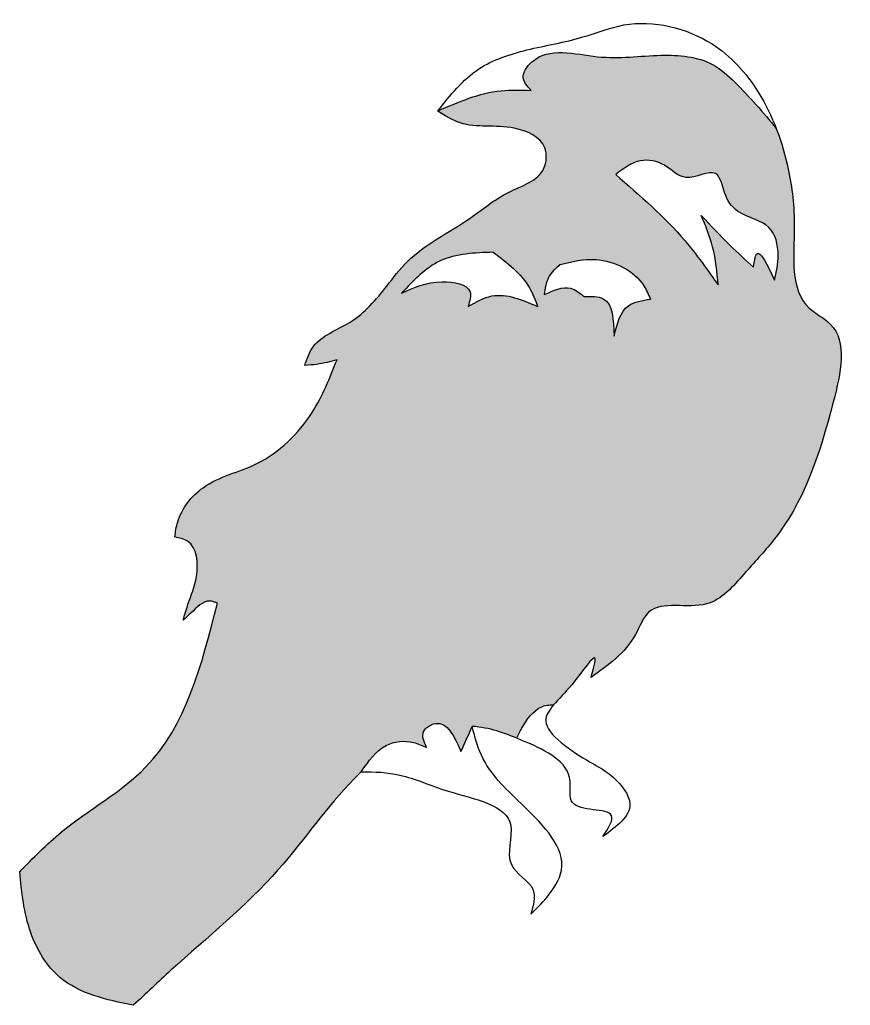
# Model space of a CAD drawing. Header units: inches. Extents: x 0.75 to 8.7, y -12.82 to -2.88.
# Drawn here: x 2.976 to 3.578, y -10.532 to -9.817 of the extents above; entities that cross this region are included whole.
import ezdxf

# ---------------------------------------------------------------- set-up
doc = ezdxf.new("R2010")
doc.units = ezdxf.units.IN
doc.header["$MEASUREMENT"] = 0
doc.layers.add('ETCH', color=5, linetype='Continuous')

# ---------------------------------------------------------------- blocks, each defined once
blk = doc.blocks.new('Ravenclaw')
at = {"layer": 'ETCH', "true_color": 0x939598}
h = blk.add_hatch(color=252, dxfattribs=at)
h.dxf.hatch_style = 1
edge = h.paths.add_edge_path()
edge.add_spline(control_points=[(-0.05103, -0.09475), (-0.03869, -0.08608), (-0.02108, -0.07372), (-0.00816, -0.03623), (0.03427, -0.05026), (0.05913, -0.01991), (0.09963, 0.02256), (0.1199, 0.08118), (0.13685, 0.15656), (0.09183, 0.17843), (0.09843, 0.22776), (0.09369, 0.27), (0.08691, 0.29355), (0.08321, 0.30316)], knot_values=[0.295653, 0.295653, 0.295653, 0.295653, 0.340378, 0.359452, 0.401439, 0.436174, 0.46848, 0.577967, 0.634577, 0.653732, 0.713476, 0.755764, 0.78638, 0.78638, 0.78638, 0.78638], degree=3, periodic=0)
edge.add_spline(control_points=[(0.08321, 0.30316), (0.07375, 0.31486), (0.05948, 0.3314), (0.03337, 0.35501), (-0.00391, 0.35782), (-0.04537, 0.35128), (-0.08617, 0.36441), (-0.1031, 0.34038), (-0.0972, 0.33384), (-0.09448, 0.33081)], knot_values=[0, 0, 0, 0, 0.045211, 0.065527, 0.103452, 0.149558, 0.19744, 0.210211, 0.221189, 0.221189, 0.221189, 0.221189], degree=3, periodic=0)
edge.add_spline(control_points=[(-0.09448, 0.33081), (-0.10181, 0.33108), (-0.1253, 0.33194), (-0.14712, 0.32243), (-0.16214, 0.31589)], knot_values=[0, 0, 0, 0, 0.021824, 0.069962, 0.069962, 0.069962, 0.069962], degree=3, periodic=0)
edge.add_spline(control_points=[(-0.16214, 0.31589), (-0.15684, 0.31255), (-0.14009, 0.30197), (-0.11186, 0.30803), (-0.08222, 0.29488), (-0.08385, 0.26665), (-0.11398, 0.25807), (-0.14345, 0.23263), (-0.17867, 0.2159), (-0.20179, 0.18505), (-0.22174, 0.16134), (-0.25151, 0.15163), (-0.25687, 0.1363), (-0.25857, 0.13145)], knot_values=[0, 0, 0, 0, 0.018297, 0.057813, 0.084068, 0.098891, 0.130009, 0.164228, 0.219027, 0.241965, 0.279117, 0.31135, 0.326273, 0.326273, 0.326273, 0.326273], degree=3, periodic=0)
edge.add_spline(control_points=[(-0.25857, 0.13145), (-0.2556, 0.13163), (-0.24766, 0.1321), (-0.23996, 0.13419), (-0.23514, 0.1355)], knot_values=[0, 0, 0, 0, 0.008893, 0.023828, 0.023828, 0.023828, 0.023828], degree=3, periodic=0)
edge.add_spline(control_points=[(-0.23514, 0.1355), (-0.24036, 0.1224), (-0.25234, 0.09233), (-0.28767, 0.05763), (-0.331, 0.049), (-0.35019, 0.0246), (-0.35219, 0.0107), (-0.35272, 0.00702)], knot_values=[0, 0, 0, 0, 0.042222, 0.096888, 0.139545, 0.170411, 0.181534, 0.181534, 0.181534, 0.181534], degree=3, periodic=0)
edge.add_spline(control_points=[(-0.35272, 0.00702), (-0.34936, 0.00633), (-0.33693, 0.00377), (-0.33466, -0.02149), (-0.34246, -0.03866), (-0.34554, -0.04934), (-0.34665, -0.05321)], knot_values=[0, 0, 0, 0, 0.009772, 0.036109, 0.057237, 0.069205, 0.069205, 0.069205, 0.069205], degree=3, periodic=0)
edge.add_spline(control_points=[(-0.34665, -0.05321), (-0.3448, -0.05161), (-0.33897, -0.04656), (-0.33088, -0.0375), (-0.32369, -0.04019), (-0.32181, -0.04089)], knot_values=[0, 0, 0, 0, 0.007528, 0.023763, 0.029508, 0.029508, 0.029508, 0.029508], degree=3, periodic=0)
edge.add_spline(control_points=[(-0.32181, -0.04089), (-0.33314, -0.0854), (-0.3512, -0.15635), (-0.42781, -0.19746), (-0.45542, -0.22577), (-0.46509, -0.23568)], knot_values=[0, 0, 0, 0, 0.129957, 0.207105, 0.248689, 0.248689, 0.248689, 0.248689], degree=3, periodic=0)
edge.add_spline(control_points=[(-0.46509, -0.23568), (-0.46365, -0.25062), (-0.46096, -0.27844), (-0.43508, -0.32158), (-0.40227, -0.32845), (-0.38276, -0.33254)], knot_values=[0, 0, 0, 0, 0.044914, 0.083653, 0.140534, 0.140534, 0.140534, 0.140534], degree=3, periodic=0)
edge.add_spline(control_points=[(-0.38276, -0.33254), (-0.37372, -0.32402), (-0.33884, -0.29113), (-0.27876, -0.24261), (-0.24147, -0.18675), (-0.21927, -0.16493), (-0.21752, -0.16327)], knot_values=[0.233793, 0.233793, 0.233793, 0.233793, 0.271066, 0.377694, 0.463502, 0.470713, 0.470713, 0.470713, 0.470713], degree=3, periodic=0)
edge.add_spline(control_points=[(-0.21752, -0.16327), (-0.21241, -0.15567), (-0.20343, -0.1423), (-0.1824, -0.13985), (-0.1733, -0.14423), (-0.17019, -0.14573)], knot_values=[0, 0, 0, 0, 0.026259, 0.046165, 0.056473, 0.056473, 0.056473, 0.056473], degree=3, periodic=0)
edge.add_spline(control_points=[(-0.17019, -0.14573), (-0.17202, -0.14166), (-0.17551, -0.13394), (-0.15685, -0.12242), (-0.15015, -0.13761), (-0.1453, -0.1486)], knot_values=[0, 0, 0, 0, 0.011693, 0.022224, 0.04977, 0.04977, 0.04977, 0.04977], degree=3, periodic=0)
edge.add_spline(control_points=[(-0.1453, -0.1486), (-0.14256, -0.14249), (-0.13982, -0.13639), (-0.13708, -0.13029)], knot_values=[0, 0, 0, 0, 0.020068, 0.020068, 0.020068, 0.020068], degree=3, periodic=0)
edge.add_spline(control_points=[(-0.13708, -0.13029), (-0.13547, -0.1304), (-0.12442, -0.13151), (-0.11417, -0.13503), (-0.10483, -0.13887)], knot_values=[0.111252, 0.111252, 0.111252, 0.111252, 0.116188, 0.145252, 0.145252, 0.145252, 0.145252], degree=3, periodic=0)
edge.add_spline(control_points=[(-0.10483, -0.13887), (-0.10371, -0.13645), (-0.09942, -0.12778), (-0.0909, -0.11589), (-0.08142, -0.11464), (-0.07817, -0.11477)], knot_values=[0.009055, 0.009055, 0.009055, 0.009055, 0.017085, 0.037721, 0.047594, 0.047594, 0.047594, 0.047594], degree=3, periodic=0)
edge.add_spline(control_points=[(-0.07817, -0.11477), (-0.07463, -0.1106), (-0.06232, -0.09861), (-0.04459, -0.0714), (-0.04933, -0.08859), (-0.05103, -0.09475)], knot_values=[0, 0, 0, 0, 0.016294, 0.041549, 0.055639, 0.055639, 0.055639, 0.055639], degree=3, periodic=0)
edge = h.paths.add_edge_path(flags=16)
edge.add_spline(control_points=[(-0.14007, 0.17415), (-0.13896, 0.17801), (-0.1356, 0.18965), (-0.16476, 0.19459), (-0.17964, 0.18776), (-0.18838, 0.18374)], knot_values=[0, 0, 0, 0, 0.010665, 0.032122, 0.062712, 0.062712, 0.062712, 0.062712], degree=3, periodic=0)
edge.add_spline(control_points=[(-0.18838, 0.18374), (-0.17966, 0.19299), (-0.16167, 0.21205), (-0.1354, 0.21301), (-0.12187, 0.2135)], knot_values=[0, 0, 0, 0, 0.03664, 0.075537, 0.075537, 0.075537, 0.075537], degree=3, periodic=0)
edge.add_spline(control_points=[(-0.12187, 0.2135), (-0.1118, 0.20584), (-0.09768, 0.19508), (-0.09154, 0.17882), (-0.08977, 0.17415)], knot_values=[0, 0, 0, 0, 0.036726, 0.051535, 0.051535, 0.051535, 0.051535], degree=3, periodic=0)
edge.add_spline(control_points=[(-0.08977, 0.17415), (-0.10102, 0.17897), (-0.1185, 0.18647), (-0.1344, 0.17739), (-0.14007, 0.17415)], knot_values=[0, 0, 0, 0, 0.033955, 0.052769, 0.052769, 0.052769, 0.052769], degree=3, periodic=0)
edge = h.paths.add_edge_path(flags=16)
edge.add_spline(control_points=[(-0.03439, 0.1526), (-0.03472, 0.16435), (-0.03522, 0.1819), (-0.05089, 0.18147), (-0.05607, 0.18133)], knot_values=[0, 0, 0, 0, 0.028292, 0.042254, 0.042254, 0.042254, 0.042254], degree=3, periodic=0)
edge.add_spline(control_points=[(-0.05607, 0.18133), (-0.05923, 0.18387), (-0.06782, 0.19075), (-0.07829, 0.18587), (-0.0849, 0.18278)], knot_values=[0, 0, 0, 0, 0.011453, 0.031073, 0.031073, 0.031073, 0.031073], degree=3, periodic=0)
edge.add_spline(control_points=[(-0.0849, 0.18278), (-0.08432, 0.18716), (-0.08316, 0.19581), (-0.07673, 0.20168), (-0.07355, 0.20458)], knot_values=[0, 0, 0, 0, 0.01282, 0.025285, 0.025285, 0.025285, 0.025285], degree=3, periodic=0)
edge.add_spline(control_points=[(-0.07355, 0.20458), (-0.06496, 0.2067), (-0.04343, 0.21201), (-0.01589, 0.19831), (-0.0094, 0.18274), (-0.00803, 0.17944)], knot_values=[0, 0, 0, 0, 0.026395, 0.066084, 0.076734, 0.076734, 0.076734, 0.076734], degree=3, periodic=0)
edge.add_spline(control_points=[(-0.00803, 0.17944), (-0.01389, 0.17856), (-0.02844, 0.17635), (-0.03216, 0.16149), (-0.03439, 0.1526)], knot_values=[0, 0, 0, 0, 0.016494, 0.041012, 0.041012, 0.041012, 0.041012], degree=3, periodic=0)
edge = h.paths.add_edge_path(flags=16)
edge.add_spline(control_points=[(0.04118, 0.18974), (0.03344, 0.20064), (0.01224, 0.2305), (-0.01552, 0.25453), (-0.03316, 0.26979)], knot_values=[0, 0, 0, 0, 0.039979, 0.109566, 0.109566, 0.109566, 0.109566], degree=3, periodic=0)
edge.add_spline(control_points=[(-0.03316, 0.26979), (-0.02747, 0.27417), (-0.01691, 0.28229), (0.0033, 0.27836), (0.01704, 0.262), (0.04198, 0.27806), (0.04496, 0.25343), (0.05741, 0.23903), (0.08054, 0.23557), (0.08621, 0.21184), (0.08329, 0.19913), (0.08193, 0.19326)], knot_values=[0, 0, 0, 0, 0.020602, 0.038189, 0.056146, 0.07773, 0.09539, 0.111447, 0.134992, 0.156248, 0.174532, 0.174532, 0.174532, 0.174532], degree=3, periodic=0)
edge.add_spline(control_points=[(0.08193, 0.19326), (0.07672, 0.20438), (0.0693, 0.22023), (0.06731, 0.20673), (0.06671, 0.20271)], knot_values=[0, 0, 0, 0, 0.022923, 0.032645, 0.032645, 0.032645, 0.032645], degree=3, periodic=0)
edge.add_spline(control_points=[(0.06671, 0.20271), (0.06095, 0.20792), (0.04779, 0.21983), (0.03568, 0.23281), (0.02887, 0.24012)], knot_values=[0, 0, 0, 0, 0.023279, 0.053234, 0.053234, 0.053234, 0.053234], degree=3, periodic=0)
edge.add_spline(control_points=[(0.02887, 0.24012), (0.03197, 0.23261), (0.03864, 0.21646), (0.0403, 0.19905), (0.04118, 0.18974)], knot_values=[0, 0, 0, 0, 0.024253, 0.052117, 0.052117, 0.052117, 0.052117], degree=3, periodic=0)
at = {"layer": 'ETCH'}
for points in [[(-0.16214, 0.31589), (-0.13238, 0.34635), (-0.09755, 0.36013), (-0.05691, 0.36956), (-0.02715, 0.37826), (0.03671, 0.36448), (0.0701, 0.32967), (0.09187, 0.27383), (0.09623, 0.23177), (0.10711, 0.17302), (0.12235, 0.16142), (0.12453, 0.10485), (0.08098, 0.00439), (0.05971, -0.01991), (0.03254, -0.04156), (-0.00905, -0.04733), (-0.01882, -0.06371), (-0.05103, -0.09475)], [(-0.16214, 0.31589), (-0.11631, 0.33061), (-0.09448, 0.33081)], [(-0.25857, 0.13145), (-0.25234, 0.14501), (-0.22553, 0.1629), (-0.19906, 0.18897), (-0.18431, 0.20654), (-0.13931, 0.23781), (-0.11088, 0.25685), (-0.08517, 0.27438), (-0.08457, 0.28919), (-0.10665, 0.3034), (-0.14597, 0.30733), (-0.16214, 0.31589)], [(0.08193, 0.19326), (0.08461, 0.21135), (0.07782, 0.23149), (0.05684, 0.24218), (0.04655, 0.25451), (0.03915, 0.27054), (0.01776, 0.26766), (0.00213, 0.2765), (-0.01515, 0.27979), (-0.03316, 0.26979)], [(-0.03316, 0.26979), (0.0171, 0.22166), (0.04118, 0.18974)], [(0.04118, 0.18974), (0.03709, 0.21731), (0.02887, 0.24012)], [(0.02887, 0.24012), (0.04964, 0.21854), (0.06671, 0.20271)], [(0.06671, 0.20271), (0.06897, 0.21217), (0.08193, 0.19326)], [(-0.12187, 0.2135), (-0.16026, 0.20722), (-0.18838, 0.18374)], [(-0.12187, 0.2135), (-0.09573, 0.18771), (-0.08977, 0.17415)], [(-0.07355, 0.20458), (-0.04741, 0.20821), (-0.01267, 0.18903), (-0.00803, 0.17944)], [(-0.07355, 0.20458), (-0.08179, 0.19522), (-0.0849, 0.18278)], [(-0.18838, 0.18374), (-0.15893, 0.19201), (-0.13875, 0.18473), (-0.14007, 0.17415)], [(-0.0849, 0.18278), (-0.06582, 0.18734), (-0.05607, 0.18133)], [(-0.14007, 0.17415), (-0.12286, 0.18176), (-0.08977, 0.17415)], [(-0.05607, 0.18133), (-0.04219, 0.17979), (-0.03439, 0.1526)], [(-0.03439, 0.1526), (-0.02384, 0.17473), (-0.00803, 0.17944)], [(-0.35272, 0.00702), (-0.3506, 0.01794), (-0.33223, 0.04274), (-0.29332, 0.06021), (-0.25318, 0.09733), (-0.23514, 0.1355)], [(-0.23514, 0.1355), (-0.24971, 0.1322), (-0.25857, 0.13145)], [(-0.34665, -0.05321), (-0.34314, -0.04176), (-0.33695, -0.02156), (-0.34344, 0.00396), (-0.35272, 0.00702)], [(-0.46509, -0.23568), (-0.43498, -0.207), (-0.37382, -0.15998), (-0.32181, -0.04089)], [(-0.32181, -0.04089), (-0.32737, -0.03943), (-0.34104, -0.04818), (-0.34665, -0.05321)], [(-0.05103, -0.09475), (-0.04815, -0.08095), (-0.06483, -0.09992), (-0.08376, -0.12627), (-0.05167, -0.1562), (-0.03475, -0.16744), (-0.02289, -0.18662), (-0.04243, -0.21023)], [(-0.17019, -0.14573), (-0.17242, -0.13425), (-0.16381, -0.12819), (-0.1453, -0.1486)], [(-0.1453, -0.1486), (-0.13708, -0.13029)], [(-0.21752, -0.16327), (-0.19954, -0.14413), (-0.17976, -0.1419), (-0.17019, -0.14573)], [(-0.38276, -0.33254), (-0.43592, -0.31232), (-0.4571, -0.27988), (-0.46509, -0.23568)]]:
    blk.add_spline(points, degree=3, dxfattribs=at)
for points, knots in [([(-0.09448, 0.33081), (-0.0972, 0.33384), (-0.1031, 0.34038), (-0.08617, 0.36441), (-0.04537, 0.35128), (-0.00391, 0.35782), (0.03337, 0.35501), (0.05948, 0.3314), (0.07375, 0.31486), (0.08321, 0.30316)], [0, 0, 0, 0, 0.0109778, 0.0237487, 0.0716313, 0.1177366, 0.1556618, 0.1759783, 0.2211889, 0.2211889, 0.2211889, 0.2211889]), ([(-0.10483, -0.13887), (-0.10371, -0.13645), (-0.09942, -0.12778), (-0.0909, -0.11589), (-0.08142, -0.11464), (-0.07817, -0.11477)], [0.00905522, 0.00905522, 0.00905522, 0.00905522, 0.01708462, 0.0377207, 0.04759395, 0.04759395, 0.04759395, 0.04759395]), ([(-0.04243, -0.21023), (-0.03858, -0.20426), (-0.02769, -0.18741), (-0.06995, -0.19417), (-0.06181, -0.15812), (-0.09728, -0.14166), (-0.12205, -0.13175), (-0.13547, -0.1304), (-0.13708, -0.13029)], [0, 0, 0, 0, 0.0163806, 0.0462667, 0.0617344, 0.1039637, 0.1403159, 0.145252, 0.145252, 0.145252, 0.145252]), ([(-0.0947, -0.26647), (-0.09076, -0.26261), (-0.08158, -0.25362), (-0.06303, -0.22495), (-0.09867, -0.18846), (-0.12863, -0.16128), (-0.13521, -0.1387), (-0.13708, -0.13029)], [0, 0, 0, 0, 0.0167684, 0.0390998, 0.0926904, 0.1381224, 0.1634381, 0.1634381, 0.1634381, 0.1634381]), ([(-0.21752, -0.16327), (-0.21927, -0.16493), (-0.24147, -0.18675), (-0.27876, -0.24261), (-0.33884, -0.29113), (-0.37372, -0.32402), (-0.38276, -0.33254)], [0.2337926, 0.2337926, 0.2337926, 0.2337926, 0.2410035, 0.3268119, 0.4334401, 0.4707133, 0.4707133, 0.4707133, 0.4707133]), ([(-0.21752, -0.16327), (-0.20788, -0.16308), (-0.1864, -0.16427), (-0.15327, -0.18022), (-0.09871, -0.18905), (-0.11691, -0.23233), (-0.0885, -0.24532), (-0.09287, -0.26023), (-0.0947, -0.26647)], [0.0270462, 0.0270462, 0.0270462, 0.0270462, 0.0556344, 0.0926686, 0.1444208, 0.1727463, 0.1971042, 0.2146699, 0.2146699, 0.2146699, 0.2146699])]:
    blk.add_open_spline(points, degree=3, knots=knots, dxfattribs=at)

msp = doc.modelspace()

# ---------------------------------------------------------------- block references
at = {"layer": 'ETCH'}
msp.add_blockref('Ravenclaw', (3.44083, -10.19901), dxfattribs=at)

doc.saveas('drawing.dxf')
